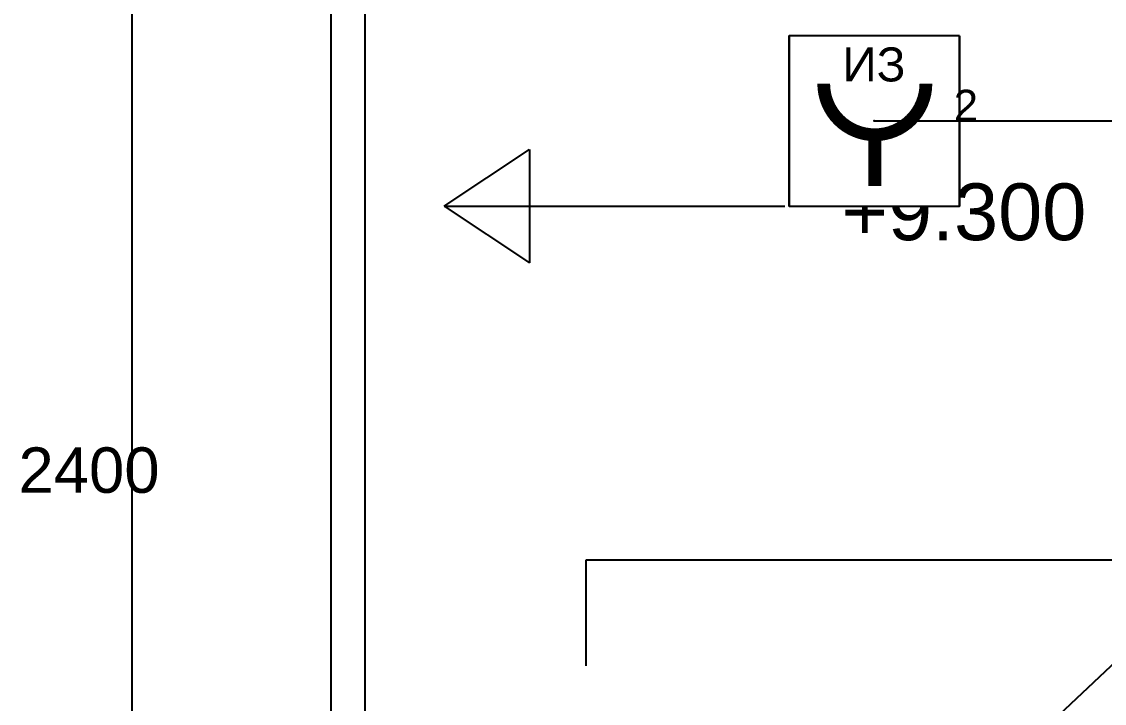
# Model space of a CAD drawing. Header units: millimetres. Extents: x 0 to 351840, y -132678 to 32417.
# Drawn here: x 2728.61 to 2766.76, y 131.68 to 155.7 of the extents above; entities that cross this region are included whole.
import ezdxf
from ezdxf.enums import TextEntityAlignment as Align

# ---------------------------------------------------------------- set-up
doc = ezdxf.new("R2010")
doc.units = ezdxf.units.MM
for name, color, linetype in [('AGPT-MARK', 7, 'Continuous'), ('AGPT-PIPE', 5, 'Continuous'), ('AGPT-SCHEME', 3, 'Continuous'), ('AGPT-ZONE', 7, 'Continuous')]:
    doc.layers.add(name, color=color, linetype=linetype)
doc.styles.add('AGPT', font='arial.ttf')
doc.styles.get("Standard").update_dxf_attribs({"font": 'arial.ttf'})

# ---------------------------------------------------------------- blocks, each defined once
blk = doc.blocks.new('RC-UGO-IRA-04')
at = {"ltscale": 30}
blk.add_lwpolyline([(2.5, 2.5), (2.5, -2.5), (-2.5, -2.5), (-2.5, 2.5)], close=True, dxfattribs=at)
blk.add_attdef('PSTN', text='', height=2.5).set_placement((1.321, 2.319), align=Align.BOTTOM_LEFT)
blk.add_wipeout([(2.5, 2.5), (2.5, -2.5), (-2.5, -2.5), (-2.5, 2.5)])
for p, q in [((-2.5, 2.5), (-2.5, -2.5)), ((2.5, 2.5), (-2.5, 2.5)), ((2.5, -2.5), (2.5, 2.5)), ((-2.5, -2.5), (2.5, -2.5))]:
    blk.add_line(p, q)
at = {"ltscale": 30, "const_width": 0.375}
blk.add_lwpolyline([(-1.485, 1.096, 1), (1.515, 1.096, 1)], format="xyb", dxfattribs=at)
blk.add_lwpolyline([(0.015, -0.404), (0.015, -1.904)], dxfattribs=at)
blk.add_point((0, 0))
blk.add_text('ИЗ', height=1).set_placement((-0.933, 1.161))

msp = doc.modelspace()

# ---------------------------------------------------------------- linework, layer by layer
at = {"layer": 'AGPT-MARK'}
msp.add_lwpolyline([(2732.5, 116), (2732.5, 159.2)], dxfattribs=at)
at = {"layer": 'AGPT-MARK', "color": 8}
for points in [[(2739.5, 155.2), (2739.5, 153.2)], [(2739.5, 151.2), (2739.5, 149.2)], [(2739.5, 147.2), (2739.5, 145.2)], [(2739.5, 143.2), (2739.5, 141.2)], [(2739.5, 139.2), (2739.5, 137.2)], [(2739.5, 135.2), (2739.5, 133.2)]]:
    msp.add_lwpolyline(points, dxfattribs=at)
at = {"layer": 'AGPT-MARK', "color": 1}
for points in [[(2743.5, 149.2), (2746.5, 151.2)], [(2746.5, 151.2), (2746.5, 147.2)], [(2743.5, 149.2), (2755.5, 149.2)], [(2743.5, 149.2), (2746.5, 147.2)]]:
    msp.add_lwpolyline(points, dxfattribs=at)
at = {"layer": 'AGPT-PIPE', "color": 1}
for points in [[(2748.5, 133), (2748.5, 136.736)], [(2748.5, 136.736), (2777.12, 136.736)]]:
    msp.add_lwpolyline(points, dxfattribs=at)
at = {"layer": 'AGPT-ZONE'}
for points in [[(2739.5, 116), (2807.9, 116), (2807.9, 159.2), (2739.5, 159.2)], [(2740.7, 117.2), (2806.7, 117.2), (2806.7, 158), (2740.7, 158)]]:
    msp.add_lwpolyline(points, close=True, dxfattribs=at)

# ---------------------------------------------------------------- texts
at = {"layer": 'AGPT-MARK', "color": 1, "style": 'AGPT'}
msp.add_text('+9.300', height=2, dxfattribs=at).set_placement((2757.5, 148))
at = {"layer": 'AGPT-MARK', "style": 'AGPT'}
msp.add_text('2400', height=1.6, dxfattribs=at).set_placement((2728.5, 139.1))

# ---------------------------------------------------------------- next in the draw order: block references
at = {"layer": 'AGPT-SCHEME', "xscale": 1.199999999783904, "yscale": 1.199999999783904}
msp.add_blockref('RC-UGO-IRA-04', (2758.652, 152.2), dxfattribs=at)

# ---------------------------------------------------------------- next in the draw order: linework, layer by layer
at = {"layer": 'AGPT-SCHEME', "color": 3}
for points in [[(2787.38, 152.2), (2758.5, 125)], [(2758.652, 152.2), (2787.38, 152.2)]]:
    msp.add_lwpolyline(points, dxfattribs=at)

# ---------------------------------------------------------------- next in the draw order: texts
at = {"layer": 'AGPT-MARK', "style": 'AGPT'}
msp.add_text('2', height=1.1, dxfattribs=at).set_placement((2761.452, 152.2))

doc.saveas('drawing.dxf')
